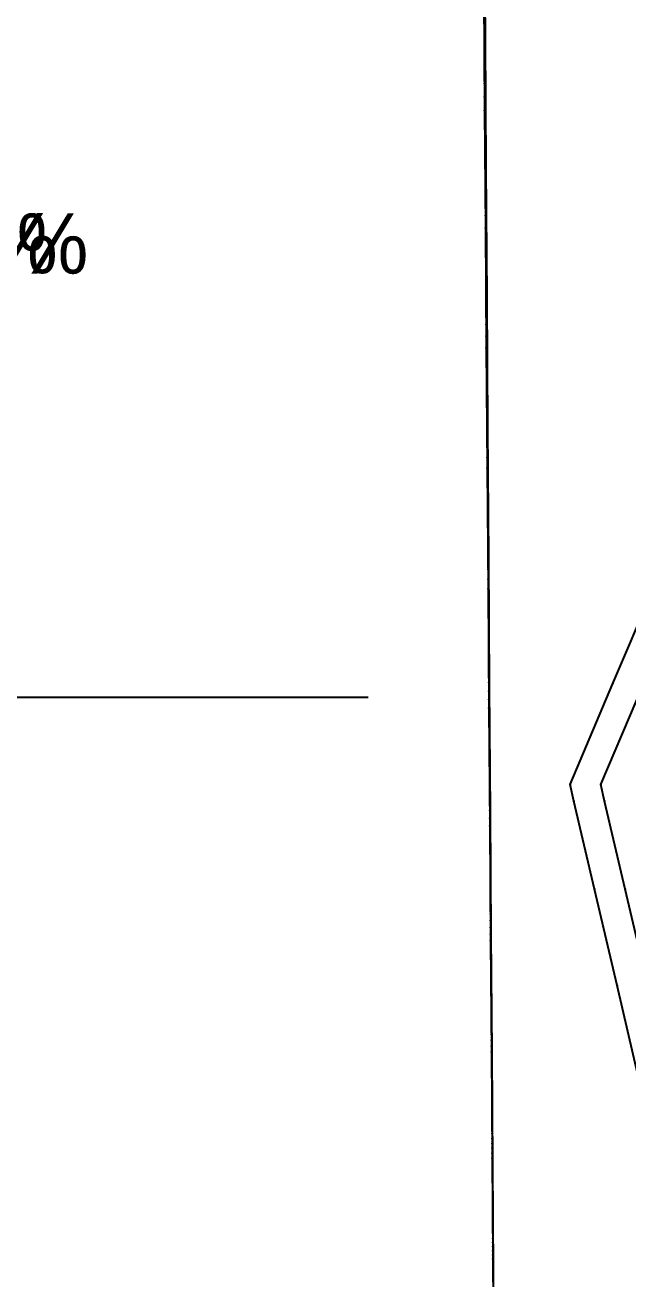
# Model space of a CAD drawing. Extents: x -2408 to 1029, y -526 to 2095.
# Drawn here: x -25.2 to 74.6, y 239.6 to 447.3 of the extents above; entities that cross this region are included whole.
import ezdxf

# ---------------------------------------------------------------- set-up
doc = ezdxf.new("R2010")
doc.units = 0

# ---------------------------------------------------------------- blocks, each defined once
blk = doc.blocks.new(' -30')
at = {"layer": '2'}
blk.add_point((-355.685272, -139.506483), dxfattribs=at)
blk.add_point((-355.685272, -139.506483), dxfattribs=at)
at = {"layer": '3'}
for p in [(-369.819995, -27.875516), (-369.68072, -47.360992), (-369.539213, -67.158653), (-369.396591, -87.112386), (-369.253969, -107.066139), (-348.576922, -122.774639), (-369.112463, -126.863799), (-355.048966, -142.227126), (-368.973188, -146.349275), (-351.629455, -156.847865), (-368.83726, -165.366439), (-347.906597, -172.765615), (-368.705795, -183.759273), (-368.579908, -201.371646), (-368.460716, -218.047468)]:
    blk.add_point(p, dxfattribs=at)
at = {"layer": '7'}
blk.add_line((-763.632202, -125.051336), (-389.104042, -125.051336), dxfattribs=at)
at = {"layer": '8'}
for points in [[(-369.955922, -8.858333), (-369.819995, -27.875516), (-369.68072, -47.360992), (-369.539213, -67.158653), (-369.396591, -87.112386), (-369.253969, -107.066139), (-369.112463, -126.863799), (-368.973188, -146.349275), (-368.83726, -165.366439), (-368.705795, -183.759273), (-368.579908, -201.371646), (-368.460716, -218.047468), (-368.349333, -233.630645), (-368.199343, -254.61524), (-368.0732, -272.263373), (-367.974671, -286.048234), (-367.882046, -299.007114), (-367.873306, -300.229836)], [(-355.685272, -139.506483), (-348.576922, -122.774639), (-342.052132, -107.416397), (-335.8002, -92.700416), (-329.941059, -78.908997), (-323.969141, -64.852121), (-322.167053, -60.610313)], [(-336.560745, -221.276855), (-340.616566, -203.935458), (-344.339424, -188.01771), (-347.906597, -172.765615), (-351.629455, -156.847865), (-355.048966, -142.227126), (-355.685272, -139.506483)]]:
    blk.add_lwpolyline(points, dxfattribs=at)
blk = doc.blocks.new(' -31')
at = {"layer": '2'}
blk.add_point((-350.605278, -139.506483), dxfattribs=at)
blk.add_point((-350.605278, -139.506483), dxfattribs=at)
at = {"layer": '3'}
for p in [(-369.819994, -25.635782), (-369.68072, -45.281497), (-369.539213, -65.241963), (-369.396591, -85.359785), (-369.253969, -105.477627), (-369.112463, -125.438093), (-349.968972, -142.227126), (-368.973188, -145.083808), (-346.54946, -156.847865), (-368.83726, -164.257396), (-368.705795, -182.801482), (-368.579908, -200.558689), (-368.460715, -217.371643)]:
    blk.add_point(p, dxfattribs=at)
at = {"layer": '7'}
blk.add_line((-763.632202, -125.051336), (-389.104042, -125.051336), dxfattribs=at)
at = {"layer": '8'}
for points in [[(-369.955922, -6.462212), (-369.819994, -25.635782), (-369.68072, -45.281497), (-369.539213, -65.241963), (-369.396591, -85.359785), (-369.253969, -105.477627), (-369.112463, -125.438093), (-368.973188, -145.083808), (-368.83726, -164.257396), (-368.705795, -182.801482), (-368.579908, -200.558689), (-368.460715, -217.371643), (-368.349333, -233.082968), (-368.246875, -247.535287), (-368.112365, -266.508852), (-368.004214, -281.764444), (-367.907521, -295.403656), (-367.873306, -300.229836)], [(-350.605278, -139.506483), (-343.496931, -122.774636), (-336.972144, -107.416392), (-330.720215, -92.70041), (-324.861077, -78.908991), (-318.889163, -64.852117), (-317.087078, -60.610313)], [(-331.480751, -221.276855), (-335.536572, -203.935458), (-339.259429, -188.01771), (-342.826603, -172.765615), (-346.54946, -156.847865), (-349.968972, -142.227126), (-350.605278, -139.506483)]]:
    blk.add_lwpolyline(points, dxfattribs=at)
blk = doc.blocks.new(' -32')
at = {"layer": '3'}
for p in [(-369.819994, -23.396054), (-369.680719, -43.202007), (-369.539213, -63.32526), (-369.396591, -83.60721), (-369.253969, -103.88914), (-369.112463, -124.012412), (-368.973188, -143.818365), (-368.83726, -163.14834), (-368.705795, -181.843678), (-368.579908, -199.74572), (-368.460715, -216.695807)]:
    blk.add_point(p, dxfattribs=at)
at = {"layer": '7'}
blk.add_line((-763.632202, -125.051336), (-389.104042, -125.051336), dxfattribs=at)
at = {"layer": '8'}
blk.add_lwpolyline([(-369.955922, -4.066078), (-369.819994, -23.396054), (-369.680719, -43.202007), (-369.539213, -63.32526), (-369.396591, -83.60721), (-369.253969, -103.88914), (-369.112463, -124.012412), (-368.973188, -143.818365), (-368.83726, -163.14834), (-368.705795, -181.843678), (-368.579908, -199.74572), (-368.460715, -216.695807), (-368.349333, -232.535279), (-368.246875, -247.105478), (-368.112365, -266.23381), (-368.004213, -281.613841), (-367.907521, -295.364287), (-367.873306, -300.229836)], dxfattribs=at)
blk = doc.blocks.new(' -33')
at = {"layer": '3'}
for p in [(-369.819994, -21.156306), (-369.680719, -41.122498), (-369.539213, -61.408575), (-369.396591, -81.854595), (-369.253969, -102.300615), (-369.112463, -122.586692), (-368.973188, -142.552883), (-368.83726, -162.039247), (-368.705795, -180.885839), (-368.579908, -198.932717), (-368.460715, -216.01997)]:
    blk.add_point(p, dxfattribs=at)
at = {"layer": '7'}
blk.add_line((-763.632202, -125.051336), (-389.104042, -125.051336), dxfattribs=at)
at = {"layer": '8'}
blk.add_lwpolyline([(-369.955922, -1.669943), (-369.819994, -21.156306), (-369.680719, -41.122498), (-369.539213, -61.408575), (-369.396591, -81.854595), (-369.253969, -102.300615), (-369.112463, -122.586692), (-368.973188, -142.552883), (-368.83726, -162.039247), (-368.705795, -180.885839), (-368.579908, -198.932717), (-368.460715, -216.01997), (-368.349333, -231.98759), (-368.246875, -246.675668), (-368.112365, -265.958768), (-368.004214, -281.46322), (-367.907521, -295.324925), (-367.873306, -300.229836)], dxfattribs=at)
blk = doc.blocks.new(' -34')
at = {"layer": '3'}
for p in [(-369.819994, -18.916558), (-369.68072, -39.042988), (-369.539213, -59.491889), (-369.396591, -80.101979), (-369.253969, -100.712126), (-369.112463, -121.161008), (-368.973188, -141.287438), (-368.83726, -160.930188), (-368.705795, -179.928033), (-368.579908, -198.119746), (-368.460715, -215.344131)]:
    blk.add_point(p, dxfattribs=at)
at = {"layer": '7'}
blk.add_line((-763.632202, -125.051336), (-389.104042, -125.051336), dxfattribs=at)
at = {"layer": '8'}
blk.add_lwpolyline([(-369.955922, 0.726193), (-369.819994, -18.916558), (-369.68072, -39.042988), (-369.539213, -59.491889), (-369.396591, -80.101979), (-369.253969, -100.712126), (-369.112463, -121.161008), (-368.973188, -141.287438), (-368.83726, -160.930188), (-368.705795, -179.928033), (-368.579908, -198.119746), (-368.460715, -215.344131), (-368.349333, -231.439899), (-368.246875, -246.245857), (-368.112365, -265.683725), (-368.004214, -281.312598), (-367.907521, -295.285564), (-367.873306, -300.229836)], dxfattribs=at)
blk = doc.blocks.new(' -35')
at = {"layer": '3'}
for p in [(-369.819994, -16.676809), (-369.680719, -36.963495), (-369.539213, -57.575183), (-369.396591, -78.3494), (-369.253969, -99.123598), (-369.112463, -119.735286), (-368.973188, -140.021991), (-368.83726, -159.821128), (-368.705795, -178.970225), (-368.579908, -197.306773), (-368.460715, -214.668292)]:
    blk.add_point(p, dxfattribs=at)
at = {"layer": '7'}
blk.add_line((-763.632202, -125.051336), (-389.104042, -125.051336), dxfattribs=at)
at = {"layer": '8'}
blk.add_lwpolyline([(-369.955922, 3.122329), (-369.819994, -16.676809), (-369.680719, -36.963495), (-369.539213, -57.575183), (-369.396591, -78.3494), (-369.253969, -99.123598), (-369.112463, -119.735286), (-368.973188, -140.021991), (-368.83726, -159.821128), (-368.705795, -178.970225), (-368.579908, -197.306773), (-368.460715, -214.668292), (-368.349333, -230.892208), (-368.246876, -245.816044), (-368.112366, -265.408659), (-368.004214, -281.161993), (-367.907521, -295.246193), (-367.873306, -300.229836)], dxfattribs=at)
blk = doc.blocks.new(' -36')
at = {"layer": '3'}
for p in [(-369.750706, -24.609345), (-369.610175, -45.240538), (-369.467972, -66.117421), (-369.32521, -87.076182), (-369.183007, -107.953046), (-369.042477, -128.584257), (-368.904736, -148.805947), (-368.7709, -168.454358), (-368.642084, -187.365733), (-368.519405, -205.376208)]:
    blk.add_point(p, dxfattribs=at)
at = {"layer": '7'}
blk.add_line((-763.632202, -125.051336), (-389.104042, -125.051336), dxfattribs=at)
at = {"layer": '8'}
blk.add_lwpolyline([(-369.888447, -4.387637), (-369.750706, -24.609345), (-369.610175, -45.240538), (-369.467972, -66.117421), (-369.32521, -87.076182), (-369.183007, -107.953046), (-369.042477, -128.584257), (-368.904736, -148.805947), (-368.7709, -168.454358), (-368.642084, -187.365733), (-368.519405, -205.376208), (-368.403978, -222.322025), (-368.296919, -238.039417), (-368.199343, -252.364535), (-368.0732, -270.883463), (-367.974671, -285.348496), (-367.882046, -298.946789), (-367.873306, -300.229836)], dxfattribs=at)
blk = doc.blocks.new(' -37')
at = {"layer": '3'}
for p in [(-369.750706, -22.449312), (-369.610176, -43.242187), (-369.467972, -64.282696), (-369.32521, -85.405707), (-369.183007, -106.446178), (-369.042477, -127.239072), (-368.904736, -147.619234), (-368.7709, -167.421662), (-368.642084, -186.481206), (-368.519405, -204.632826)]:
    blk.add_point(p, dxfattribs=at)
at = {"layer": '7'}
blk.add_line((-763.632202, -125.051336), (-389.104042, -125.051336), dxfattribs=at)
at = {"layer": '8'}
blk.add_lwpolyline([(-369.888447, -2.069131), (-369.750706, -22.449312), (-369.610176, -43.242187), (-369.467972, -64.282696), (-369.32521, -85.405707), (-369.183007, -106.446178), (-369.042477, -127.239072), (-368.904736, -147.619234), (-368.7709, -167.421662), (-368.642084, -186.481206), (-368.519405, -204.632826), (-368.403978, -221.711475), (-368.296919, -237.552013), (-368.199343, -251.98942), (-368.0732, -270.653467), (-367.974671, -285.23187), (-367.882046, -298.936734), (-367.873306, -300.229836)], dxfattribs=at)
blk = doc.blocks.new(' -38')
at = {"layer": '3'}
for p in [(-369.750706, -20.289309), (-369.610175, -41.243866), (-369.467972, -62.447945), (-369.32521, -83.735243), (-369.183007, -104.939322), (-369.042477, -125.893897), (-368.904736, -146.432533), (-368.7709, -166.388941), (-368.642084, -185.596723), (-368.519405, -203.889486), (-368.403978, -221.100934)]:
    blk.add_point(p, dxfattribs=at)
at = {"layer": '7'}
blk.add_line((-763.632202, -125.051336), (-389.104042, -125.051336), dxfattribs=at)
at = {"layer": '8'}
blk.add_lwpolyline([(-369.888446, 0.249345), (-369.750706, -20.289309), (-369.610175, -41.243866), (-369.467972, -62.447945), (-369.32521, -83.735243), (-369.183007, -104.939322), (-369.042477, -125.893897), (-368.904736, -146.432533), (-368.7709, -166.388941), (-368.642084, -185.596723), (-368.519405, -203.889486), (-368.403978, -221.100934), (-368.296919, -237.064645), (-368.199342, -251.614314), (-368.0732, -270.423497), (-367.974671, -285.115248), (-367.882046, -298.926672), (-367.873306, -300.229836)], dxfattribs=at)
blk = doc.blocks.new(' -39')
at = {"layer": '3'}
for p in [(-369.750706, -18.129275), (-369.610175, -39.245532), (-369.467972, -60.613219), (-369.32521, -82.064766), (-369.183007, -103.43249), (-369.042477, -124.54871), (-368.904736, -145.245855), (-368.7709, -165.356207), (-368.642084, -184.712194), (-368.519405, -203.146134), (-368.403978, -220.490353)]:
    blk.add_point(p, dxfattribs=at)
at = {"layer": '7'}
blk.add_line((-763.632202, -125.051336), (-389.104042, -125.051336), dxfattribs=at)
at = {"layer": '8'}
blk.add_lwpolyline([(-369.888447, 2.567852), (-369.750706, -18.129275), (-369.610175, -39.245532), (-369.467972, -60.613219), (-369.32521, -82.064766), (-369.183007, -103.43249), (-369.042477, -124.54871), (-368.904736, -145.245855), (-368.7709, -165.356207), (-368.642084, -184.712194), (-368.519405, -203.146134), (-368.403978, -220.490353), (-368.296919, -236.577266), (-368.199343, -251.239173), (-368.0732, -270.1935), (-367.974671, -284.998621), (-367.882046, -298.916617), (-367.873306, -300.229836)], dxfattribs=at)
at = {"layer": '1'}
blk.add_text('Annotation:  ºá:3.0%£¬Ö±:5.0%', height=10, dxfattribs=at).set_placement((-629.238043, -54.863681))
blk = doc.blocks.new(' -40')
at = {"layer": '3'}
for p in [(-369.750706, -15.969258), (-369.610176, -37.247179), (-369.467972, -58.778492), (-369.32521, -80.394288), (-369.183007, -101.925619), (-369.042477, -123.203521), (-368.904736, -144.059139), (-368.7709, -164.323508), (-368.642084, -183.827698), (-368.519405, -202.40275), (-368.403978, -219.8798)]:
    blk.add_point(p, dxfattribs=at)
at = {"layer": '7'}
blk.add_line((-763.632202, -125.051336), (-389.104042, -125.051336), dxfattribs=at)
at = {"layer": '8'}
blk.add_lwpolyline([(-369.888446, 4.886342), (-369.750706, -15.969258), (-369.610176, -37.247179), (-369.467972, -58.778492), (-369.32521, -80.394288), (-369.183007, -101.925619), (-369.042477, -123.203521), (-368.904736, -144.059139), (-368.7709, -164.323508), (-368.642084, -183.827698), (-368.519405, -202.40275), (-368.403978, -219.8798), (-368.296919, -236.089886), (-368.199343, -250.864055), (-368.0732, -269.963522), (-367.974671, -284.881993), (-367.882046, -298.906562), (-367.873306, -300.229836)], dxfattribs=at)
at = {"layer": '1'}
blk.add_text('Annotation:  ºá:3.0%£¬Ö±:5.0%', height=10, dxfattribs=at).set_placement((-624.166768, -54.910586))

msp = doc.modelspace()

# ---------------------------------------------------------------- block references
at = {"layer": '1'}
for name in [' -32', ' -34', ' -36', ' -38', ' -33', ' -35', ' -37', ' -39', ' -31', ' -30', ' -40']:
    msp.add_blockref(name, (420.69429, 460.98861), dxfattribs=at)

doc.saveas('drawing.dxf')
